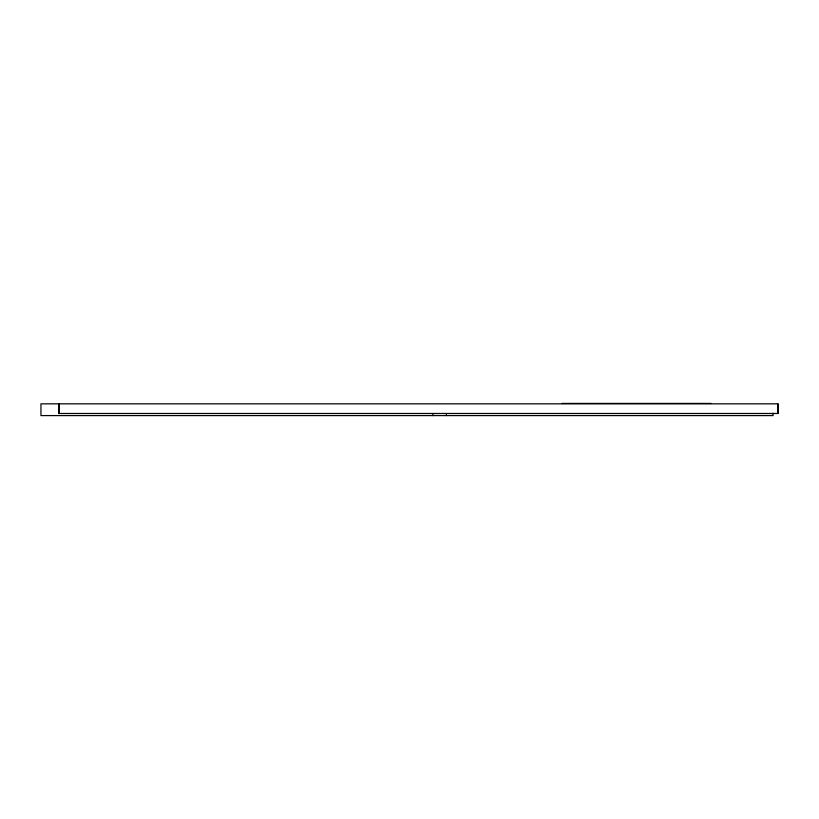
<?xml version="1.0" encoding="UTF-8"?>
<svg xmlns="http://www.w3.org/2000/svg" width="819" height="819" viewBox="0 0 819 819"><rect width="100%" height="100%" fill="white"/><g stroke="black" fill="none" stroke-linecap="round" stroke-linejoin="round"><path stroke-width="1.23" d="M561.988 403.419L710.964 403.419M777.886 403.839L777.886 413.482M773.054 413.237L773.054 415.581L40.95 415.581L40.95 403.839L778.05 403.839L778.05 413.482L58.825 413.482L58.825 403.839M446.406 414.404L446.406 415.581M432.862 414.404L432.862 415.581M58.988 403.839L58.988 413.482"/></g></svg>
